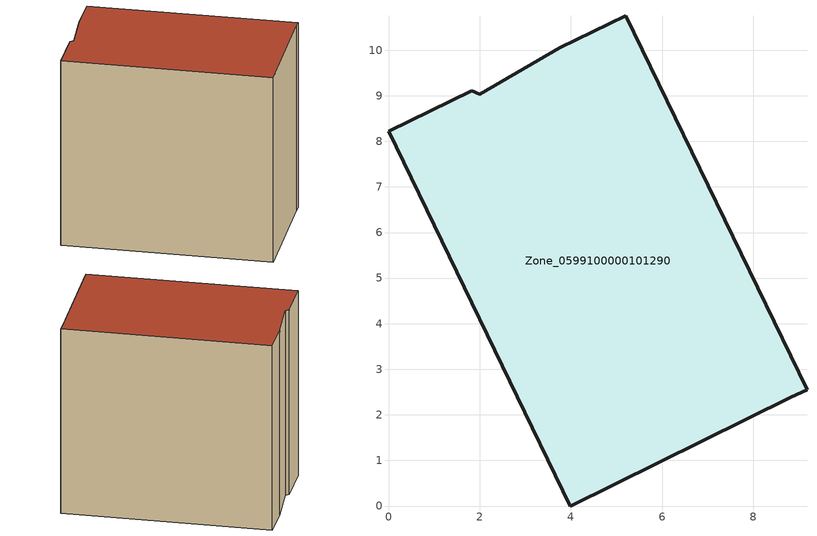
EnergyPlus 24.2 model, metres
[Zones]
Zone_0599100000101290
 floor ground (C_G): 3.76,10.05 5.2,10.75 9.18,2.56 8.82,2.39 3.99,0 0,8.22 1.83,9.11 2,9.03 z0
 wall outside (C_F): 9.18,2.56 5.2,10.75 3.76,10.05 2,9.03 1.83,9.11 0,8.22 3.99,0 8.82,2.39 9.18,2.56 z0:8.53
 roof outside (C_R): 5.2,10.75 3.76,10.05 2,9.03 1.83,9.11 0,8.22 3.99,0 8.82,2.39 9.18,2.56 z8.53
[BUILDING]
Pand.0599100000101290: North Axis=0; Terrain=City; Loads Convergence Tolerance Value=0.04; Temperature Convergence Tolerance Value=0.4; Solar Distribution=FullExterior; Maximum Number of Warmup Days=25; Minimum Number of Warmup Days=1
[Site:Location]
Rotterdam.The.Hague.AP_ZH_NLD Design_Conditions: Latitude=51.96; Longitude=4.45; Time Zone=1; Elevation=-4.5
[SITE:GROUNDTEMPERATURE:BUILDINGSURFACE]
18, 18, 18, 18, 18, 18, 18, 18, 18, 18, 18, 18
[MATERIAL] Thermal Absorptance=0.9; Solar Absorptance=0.7; Visible Absorptance=0.7
Name | Roughness | Thickness | Conductivity | Density | Specific Heat
G.TI.1946-1964 | MediumSmooth | 0.15 | 1 | 540 | 1210
F.TI.1946-1964 | Rough | 0.3 | 0.857143 | 1920 | 840
R.TI.1946-1964 | MediumRough | 0.2 | 0.277778 | 1500 | 1000
[CONSTRUCTION]
C_G: G.TI.1946-1964
C_F: F.TI.1946-1964
C_R: R.TI.1946-1964
[ZONE]
Zone_0599100000101290: Type=1; Multiplier=1; Ceiling Height=Autocalculate; Volume=Autocalculate; Floor Area=autocalculate; Part of Total Floor Area=Yes
[ZONEINFILTRATION:DESIGNFLOWRATE]
Infil_Zone_0599100000101290: Zone or ZoneList or Space or SpaceList=Zone_0599100000101290; Schedule=AlwaysOn; Design Flow Rate Calculation Method=Flow/Area; Flow Rate per Floor Area=0.003; Constant Term Coefficient=1; Temperature Term Coefficient=0; Velocity Term Coefficient=0; Velocity Squared Term Coefficient=0
[HVACTEMPLATE:ZONE:IDEALLOADSAIRSYSTEM]
Zone_0599100000101290: Maximum Heating Supply Air Temperature=50; Minimum Cooling Supply Air Temperature=13; Maximum Heating Supply Air Humidity Ratio=0.0156; Minimum Cooling Supply Air Humidity Ratio=0.0077; Heating Limit=NoLimit; Cooling Limit=NoLimit; Dehumidification Control Type=ConstantSensibleHeatRatio; Cooling Sensible Heat Ratio=0.7; Dehumidification Setpoint=60; Humidification Control Type=None; Humidification Setpoint=30; Outdoor Air Method=None; Outdoor Air Flow Rate per Person=0.00944; Outdoor Air Flow Rate per Zone Floor Area=0; Outdoor Air Flow Rate per Zone=0; Demand Controlled Ventilation Type=None; Outdoor Air Economizer Type=NoEconomizer; Heat Recovery Type=None; Sensible Heat Recovery Effectiveness=0.7; Latent Heat Recovery Effectiveness=0.65
[ZONECONTROL:THERMOSTAT]
ThermostatControl_Zone_0599100000101290: Zone or ZoneList=Zone_0599100000101290; Control Type Schedule=DualSetpointControlType; Control 1=Thermostat_Zone_0599100000101290; Temperature Difference Between Cutout And Setpoint=0
[THERMOSTATSETPOINT:DUALSETPOINT]
Thermostat_Zone_0599100000101290: Heating Setpoint Temperature Schedule=HeatingSetpoint_Zone_0599100000101290; Cooling Setpoint Temperature Schedule=CoolingSetpoint_Zone_0599100000101290
[SCHEDULE:COMPACT]
HeatingSetpoint_Zone_0599100000101290: Through: 12/31, For: AllDays, Until: 24:00, 21
CoolingSetpoint_Zone_0599100000101290: Through: 12/31, For: AllDays, Until: 24:00, 24
DualSetpointControlType: Through: 12/31, For: AllDays, Until: 24:00, 4
AlwaysOn: Through: 12/31, For: AllDays, Until: 24:00, 1
